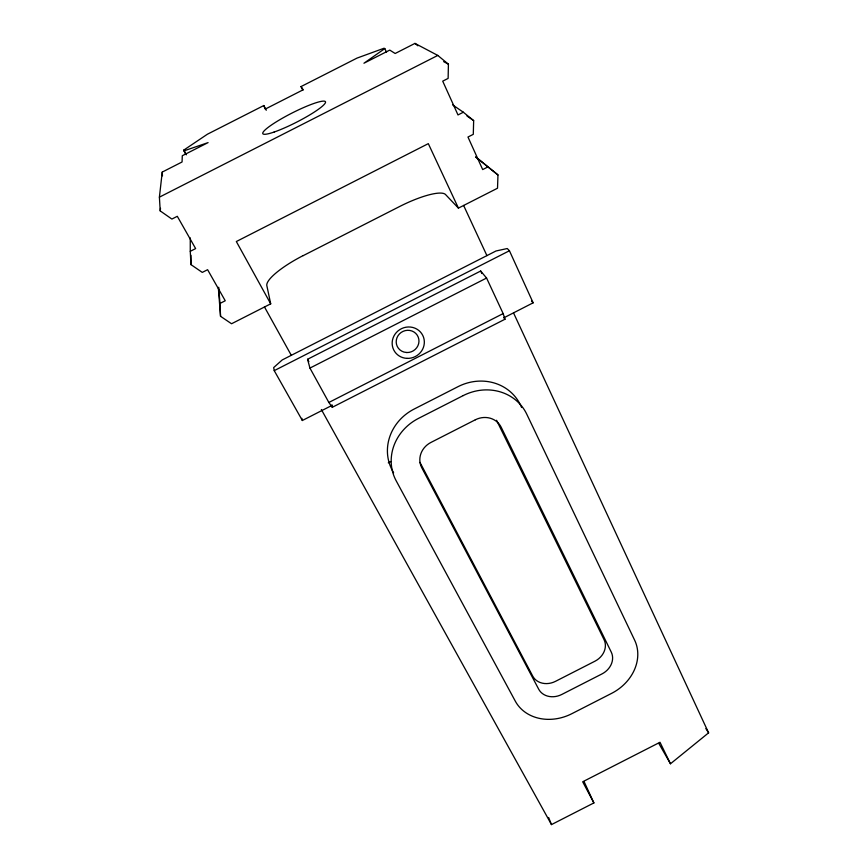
<?xml version="1.0" encoding="UTF-8"?>
<svg xmlns="http://www.w3.org/2000/svg" width="868" height="868" viewBox="0 0 868 868"><rect width="100%" height="100%" fill="white"/><g stroke="black" fill="none" stroke-linecap="round" stroke-linejoin="round"><path stroke-width="1.3" d="M386.52 52.254L384.806 48.575L363.942 63.234L389.765 50.094L395.157 53.49L414.969 43.4L437.787 55.422L448.409 64.189L448.127 78.402L442.713 81.158L457.989 114.945L463.338 112.222L473.657 120.609L473.288 134.334L467.971 137.035L482.684 169.575L487.935 166.895L497.972 174.935L497.516 188.226L458.423 208.114L445.544 194.541A44.626 10.492 -26.4 0 0 399.671 206.486L303.225 255.626M185.752 154.482L183.81 150.077L207.398 134.225L263.807 105.538L266.259 110.279M303.214 255.572A44.637 10.6 -27.5 0 0 266.834 285.637L270.707 303.833L231.55 323.753L220.548 316.31L219.973 303.442L225.235 300.762L207.604 269.698L202.287 272.4L190.96 264.621L190.266 251.319L195.626 248.584L177.3 216.306L171.886 219.061L160.222 210.924L160.504 208.298M160.222 210.924L159.397 197.155L162.24 172.081L182.074 161.98L182.28 155.73L208.081 142.612L183.788 150.923M658.79 743.377L670.476 763.775L708.603 732.831L513.639 313.142M332.466 405.15L302.346 420.503L274.234 370.647L273.659 367.587L282.209 359.949L496.019 250.982L507.259 248.53L509.429 250.743L533.147 302.813L504.275 317.601M274.234 370.647L509.429 250.743M307.565 359.276L480.677 271.022L486.568 278.042L503.158 313.587L504.992 319.218L332.27 407.298L328.853 402.47L309.941 368.086L307.565 359.276L308.867 361.652M309.941 368.086L486.568 278.042M328.853 402.47L503.158 313.587M388.289 462.839L390.687 461.613M321.366 409.544L551.473 824.6L593.886 802.922L584.066 781.569M302.824 90.174L301.022 86.583L357.063 58.08L384.014 48.25L384.806 48.575M159.397 197.155L437.787 55.422M443.667 61.639L448.409 64.189M533.147 302.813L531.541 301.087M452.586 104.854L463.338 112.222M466.984 116.008L473.657 120.609M475.924 157.043L497.972 174.935M475.707 156.967L487.935 166.895M414.969 43.4L417.888 45.809M503.592 317.438L504.992 319.218M301.022 86.583L303.214 89.762L265.239 109.097L263.807 105.538M705.858 728.556L708.603 732.831M264.458 306.925L291.312 355.337M270.707 303.833L236.335 241.532L428.315 143.643L458.423 208.114M183.81 150.077L186.414 154.797M393.605 472.789L392.325 470.413A47.642 44.073 -24.6 0 1 414.144 409.056L458.098 386.629A47.642 44.062 -30.3 0 1 520.474 405.041L521.635 407.472M593.886 802.922L582.688 781.786L659.995 742.281L670.476 763.775M419.96 462.384L532.735 676.139A17.805 15.082 -26.1 0 0 555.498 681.347L594.905 661.221A17.805 15.082 -28.5 0 0 604.074 639.705L496.561 420.275M480.677 271.022L481.827 273.474M463.61 205.434L486.926 255.637M548.63 817.504L551.473 824.6M331.63 405.128L332.27 407.298M301.847 418.3L302.346 420.503M218.703 287.265L219.973 303.442M218.378 288.263L220.548 316.31M162.24 172.081L162.457 175.857M190.938 255.29L190.96 264.621M190.255 237.886L190.266 251.319M463.284 395.558L418.474 418.409A48.554 44.745 -24.7 0 0 396.177 480.807L515.31 701.17A44.377 37.389 -26.1 0 0 571.828 713.702L611.582 693.38A44.377 37.389 -28.5 0 0 634.649 640.193L526.757 414.177A48.554 44.735 -30.2 0 0 463.284 395.558M475.349 419.786L430.951 442.43A19.812 18.261 -24.7 0 0 421.772 467.743L538.702 689.214A18.109 15.255 -26.1 0 0 561.824 694.443L601.915 673.959A18.109 15.255 -28.5 0 0 611.278 652.139L501.183 427.23A19.812 18.261 -30.2 0 0 475.349 419.786M406.821 352.527L403.913 352.05A11.479 11.013 -27.7 0 1 399.378 333.985A11.479 11.013 -27.7 0 1 418.202 337.055A11.479 11.013 -27.7 0 1 406.821 352.527M274.136 132.034A35.187 5.11 -27 0 0 325.099 103.303A35.187 5.11 -27 0 0 282.935 117.918A35.187 5.11 -27 0 0 274.136 132.034M407.049 358.375A16.232 15.559 -27.7 0 0 422.749 335.374A16.232 15.559 -27.7 0 0 394.962 334.278A16.232 15.559 -27.7 0 0 407.049 358.375"/></g></svg>
